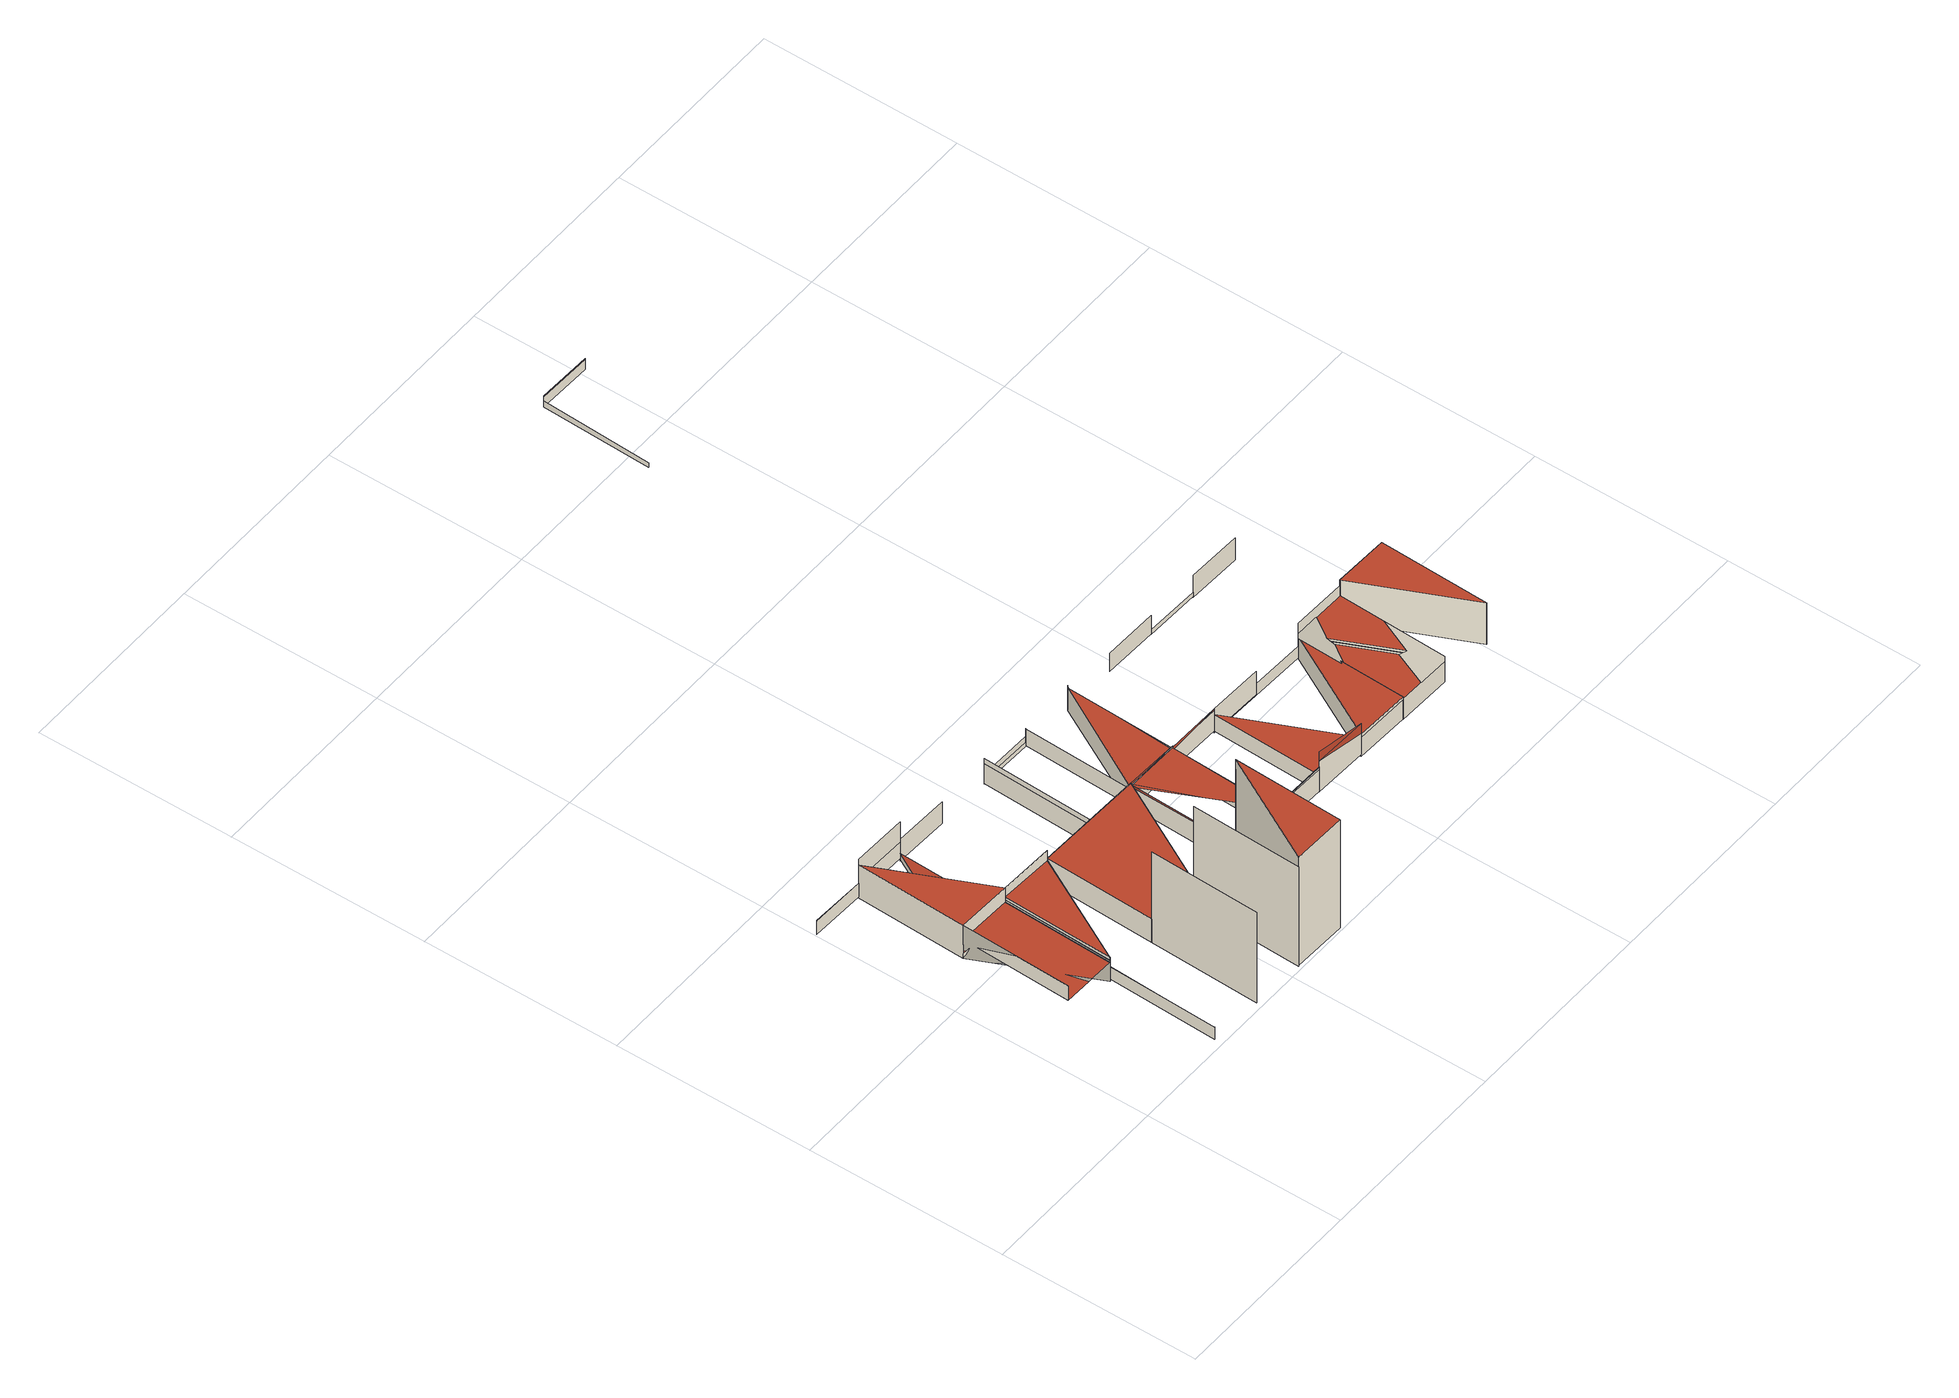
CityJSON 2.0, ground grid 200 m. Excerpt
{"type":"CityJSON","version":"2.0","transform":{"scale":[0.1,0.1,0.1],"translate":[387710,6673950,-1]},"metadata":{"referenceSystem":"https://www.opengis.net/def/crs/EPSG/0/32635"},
"CityObjects":{
"building1":{"type":"Building","attributes":{"measuredHeight":9.3,"roofType":"1000","yearOfConstruction":2006,"usage":"Muu rakennus"},"address":[{"CountryName":"Finland","LocalityName":"Helsinki"}]},
"building2":{"type":"Building","attributes":{"measuredHeight":8.3,"roofType":"1000","yearOfConstruction":2006,"usage":"Muu rakennus"},"address":[{"CountryName":"Finland","LocalityName":"Helsinki"}]},
"building3":{"type":"Building","attributes":{"measuredHeight":15.1,"roofType":"3500;1000","storeysAboveGround":2,"yearOfConstruction":2006,"class":"Muut liikenteen rakennukset","function":"Muut liikenteen rakennukset","usage":"Asemarakennus","VTJ_PRT":"1001912593","RATU":49686},"address":[{"CountryName":"Finland","LocalityName":"Helsinki","ThoroughfareNumber":"7","ThoroughfareName":"Hermannin rantatie","PostalCode":"00580"}],"geometry":[{"type":"MultiSurface","lod":"2","boundaries":[[[0,1,2,3,4]],[[5,6,5,7,3,2]],[[4,8,0]],[[1,0,8,7,5]],[[7,8,9,8,4,3]],[[5,2,1]],[[1,5,6,10]],[[0,8,9,11]]],"semantics":{"surfaces":[{"type":"WallSurface"},{"type":"RoofSurface"}],"values":[0,1,0,0,1,0,0,0]}}]},
"building4":{"type":"Building","attributes":{"measuredHeight":17.9,"roofType":"3500;1000","storeysAboveGround":3,"yearOfConstruction":1956,"yearOfDemolition":2017,"class":"Toimistorakennukset","function":"Toimistorakennukset","VTJ_PRT":"103142263S","RATU":1925},"address":[{"CountryName":"Finland","LocalityName":"Helsinki"}],"geometry":[{"type":"MultiSurface","lod":"2","boundaries":[[[12,13,14]],[[15,16,17,18]],[[18,19,18,17,20,14]],[[19,15,18]],[[18,14,18,15]],[[14,20,17,16,15,18]]],"semantics":{"surfaces":[{"type":"WallSurface"},{"type":"RoofSurface"}],"values":[0,0,1,0,0,0]}}]},
"building5":{"type":"Building","attributes":{"measuredHeight":6.9,"roofType":"3500","storeysAboveGround":2,"yearOfConstruction":1945,"yearOfDemolition":2017,"function":"Muut varastorakennukset","VTJ_PRT":"1031518800","RATU":1932},"address":[{"CountryName":"Finland","LocalityName":"Helsinki"}],"geometry":[{"type":"Solid","lod":"2","boundaries":[[[[21,22,23,24]],[[25,26,27,28,29]],[[22,21,30,28,27]],[[31,32,23,22,27,26]],[[23,32,24]],[[32,31,24]],[[24,31,26,25]],[[25,29,24]],[[29,28,30,24]],[[30,21,24]]]],"semantics":{"surfaces":[{"type":"WallSurface"},{"type":"RoofSurface"},{"type":"GroundSurface"}],"values":[[0,0,1,1,0,0,0,2,0,0]]}}]},
"building6":{"type":"Building","attributes":{"measuredHeight":1.9,"roofType":"1000","storeysAboveGround":7,"yearOfConstruction":2020,"class":"Toimistorakennukset","usage":"Toimistorakennus","VTJ_PRT":"1036725017","RATU":66440},"address":[{"CountryName":"Finland","LocalityName":"Helsinki","ThoroughfareNumber":"8","ThoroughfareName":"Työpajankatu","PostalCode":"00580"}],"geometry":[{"type":"MultiSurface","lod":"2","boundaries":[[[33,34,35,36,35,37,34]],[[38,35,39]],[[39,35,34,40]],[[41,34,37,42]],[[42,37,35,38]],[[41,43,44,45,33,34]],[[38,35,36,46]],[[38,39,44,43]],[[43,41,42,38,46,38]],[[40,34,33,45]],[[44,39,40,45]]],"semantics":{"surfaces":[{"type":"RoofSurface"},{"type":"WallSurface"},{"type":"GroundSurface"}],"values":[0,1,1,1,1,1,1,1,2,1,0]}}]},
"building7":{"type":"Building","attributes":{"measuredHeight":108.2,"roofType":"1000","storeysAboveGround":26,"yearOfConstruction":2025,"class":"Toimistorakennukset","function":"Toimistorakennukset","usage":"Liikerakennus","VTJ_PRT":"103810843V","RATU":68401},"address":[{"CountryName":"Finland","LocalityName":"Helsinki","ThoroughfareNumber":"9","ThoroughfareName":"Hermannin rantatie","PostalCode":"00580"}],"geometry":[{"type":"MultiSurface","lod":"2","boundaries":[[[47,48,49,50]]],"semantics":{"surfaces":[{"type":"WallSurface"}],"values":[0]}}]},
"building8":{"type":"Building","attributes":{"measuredHeight":5.3,"roofType":"1000","storeysAboveGround":1,"yearOfConstruction":1977,"yearOfDemolition":2016,"function":"Voimalaitosrakennukset","VTJ_PRT":"1013145100","RATU":1860},"address":[{"CountryName":"Finland","LocalityName":"Helsinki"}],"geometry":[{"type":"MultiSurface","lod":"2","boundaries":[[[51,52,53,54]]],"semantics":{"surfaces":[{"type":"WallSurface"}],"values":[0]}}]},
"building9":{"type":"Building","attributes":{"measuredHeight":29.9,"roofType":"1000;2100;2100","storeysAboveGround":7,"yearOfConstruction":1990,"class":"Muut kaivannaistoiminnan rakennukset","function":"Muut teollisuuden tuotantorakennukset","usage":"Liikerakennus","VTJ_PRT":"1031518811","RATU":1933},"address":[{"CountryName":"Finland","LocalityName":"Helsinki","ThoroughfareNumber":"10","ThoroughfareName":"Työpajankatu","PostalCode":"00580"}],"geometry":[{"type":"MultiSurface","lod":"2","boundaries":[[[55,56,57,58,59,60]],[[61,62,63,56]],[[58,56,55]],[[56,61,58]],[[58,64,56]],[[56,65,66,67,62]],[[56,68,55]],[[60,56,55]],[[69,57,62,67]],[[69,67,66,70,71]],[[59,58,55,68,56,60]],[[72,66,65]],[[58,59,58,59,72]],[[56,63,62,55]],[[55,62,57,56]],[[62,61,56]],[[59,71,70,72]],[[72,65,56,58]],[[59,58,57,69,71]],[[72,70,66]]],"semantics":{"surfaces":[{"type":"WallSurface"},{"type":"RoofSurface"},{"type":"GroundSurface"}],"values":[0,0,0,0,0,0,0,1,1,0,0,0,2,0,0,0,0,0,0,0]}}]},
"building10":{"type":"Building","attributes":{"measuredHeight":44,"roofType":"1000","storeysAboveGround":13,"yearOfConstruction":2023,"class":"Asuinkerrostalot","function":"Muut kerrostalot","usage":"Asuin- ja liikerakennus","VTJ_PRT":"103924669N","RATU":70253},"address":[{"CountryName":"Finland","LocalityName":"Helsinki","ThoroughfareNumber":"7","ThoroughfareName":"Vanha talvitie","PostalCode":"00580"}],"geometry":[{"type":"MultiSurface","lod":"2","boundaries":[[[73,74,75,76]],[[77,75,74,78]],[[77,79,76]],[[77,76,75]],[[77,78,74,73,76]]],"semantics":{"surfaces":[{"type":"WallSurface","ZMax":44,"ZMin":19.8,"ZMinASL":23,"Area":360.7,"ZMaxASL":47.3},{"type":"WallSurface","ZMax":44,"ZMin":0,"ZMinASL":3,"Area":596.4,"ZMaxASL":47.3},{"type":"WallSurface","ZMax":19.8,"ZMin":0,"ZMinASL":3,"Area":521.5,"ZMaxASL":23.2},{"type":"WallSurface","ZMax":44,"ZMin":0,"ZMinASL":3,"Area":279.2,"ZMaxASL":47.3},{"type":"WallSurface","ZMax":44,"ZMin":0,"ZMinASL":3,"Area":1503.1,"ZMaxASL":47.3}],"values":[0,1,2,3,4]}}]},
"building11":{"type":"Building","attributes":{"measuredHeight":117.3,"roofType":"1000","storeysAboveGround":26,"yearOfConstruction":2022,"class":"Asuinkerrostalot","function":"Muut kerrostalot","usage":"Asuinrakennus","VTJ_PRT":"1038058338","RATU":68654},"address":[{"CountryName":"Finland","LocalityName":"Helsinki","ThoroughfareNumber":"17","ThoroughfareName":"Työpajankatu","PostalCode":"00580"}],"geometry":[{"type":"MultiSurface","lod":"2","boundaries":[[[80,81,82,83]]],"semantics":{"surfaces":[{"type":"WallSurface"}],"values":[0]}}]},
"building12":{"type":"Building","attributes":{"measuredHeight":33.3,"roofType":"1000;2100","storeysAboveGround":7,"yearOfConstruction":2017,"class":"Toimistorakennukset","function":"Toimistorakennukset","usage":"Liikerakennus","VTJ_PRT":"103556849H","RATU":64489},"address":[{"CountryName":"Finland","LocalityName":"Helsinki","ThoroughfareNumber":"6","ThoroughfareName":"Hermannin rantatie","PostalCode":"00580"}],"geometry":[{"type":"MultiSurface","lod":"2","boundaries":[[[84,85,86,87,88]],[[87,89,90,88]]],"semantics":{"surfaces":[{"type":"WallSurface"}],"values":[0,0]}}]},
"building13":{"type":"Building","attributes":{"measuredHeight":129.1,"roofType":"1000","storeysAboveGround":35,"yearOfConstruction":2019,"class":"Asuinkerrostalot","function":"Muut kerrostalot","usage":"Asuinrakennus","VTJ_PRT":"1028407640","RATU":62009},"address":[{"CountryName":"Finland","LocalityName":"Helsinki","ThoroughfareNumber":"9","ThoroughfareName":"Kalasatamankatu","PostalCode":"00580"}],"geometry":[{"type":"Solid","lod":"2","boundaries":[[[[91,92,93]],[[94,95,96]],[[95,97,98,96]],[[94,96,98,91,93]],[[95,99,92]],[[95,94,93,92,99]],[[95,92,97]],[[97,92,91,98]]]],"semantics":{"surfaces":[{"type":"RoofSurface"},{"type":"GroundSurface"},{"type":"WallSurface"}],"values":[[0,1,2,2,2,2,2,2]]}}]},
"building14":{"type":"Building","attributes":{"measuredHeight":28,"roofType":"1000","storeysAboveGround":6,"yearOfConstruction":2019,"class":"Toimistorakennukset","function":"Toimistorakennukset","usage":"Liikerakennus","VTJ_PRT":"103617387B","RATU":65410},"address":[{"CountryName":"Finland","LocalityName":"Helsinki","ThoroughfareNumber":"12","ThoroughfareName":"Työpajankatu","PostalCode":"00580"}],"geometry":[{"type":"Solid","lod":"2","boundaries":[[[[51,100,101,102]],[[103,104,105,106]],[[102,101,107,108]],[[108,107,104,103]],[[106,105,100,51]],[[105,104,107,101,100]],[[106,51,102,108,103]]]],"semantics":{"surfaces":[{"type":"WallSurface"},{"type":"RoofSurface"},{"type":"GroundSurface"}],"values":[[0,0,0,0,0,1,2]]}}]},
"building15":{"type":"Building","attributes":{"measuredHeight":29.6,"roofType":"1000","storeysAboveGround":7,"yearOfConstruction":2020,"class":"Asuinkerrostalot","function":"Muut kerrostalot","usage":"Asuinrakennus","VTJ_PRT":"1036776732","RATU":66613},"address":[{"CountryName":"Finland","LocalityName":"Helsinki","ThoroughfareNumber":"6","ThoroughfareName":"Tukkutorinkuja","PostalCode":"00580"}],"geometry":[{"type":"MultiSurface","lod":"2","boundaries":[[[109,110,111,112]],[[113,112,109,114]],[[113,112,111,112]]],"semantics":{"surfaces":[{"type":"WallSurface"}],"values":[0,0,0]}}]},
"building16":{"type":"Building","attributes":{"measuredHeight":24.1,"roofType":"1000","storeysAboveGround":7,"yearOfConstruction":2018,"class":"Asuinkerrostalot","function":"Muut kerrostalot","usage":"Asuinrakennus","VTJ_PRT":"103655437S","RATU":66282},"address":[{"CountryName":"Finland","LocalityName":"Helsinki","ThoroughfareNumber":"8","ThoroughfareName":"Tukkutorinkuja","PostalCode":"00580"}],"geometry":[{"type":"Solid","lod":"2","boundaries":[[[[115,116,117]],[[118,119,120,121,116]],[[117,116,121,120]],[[122,115,117,120,119]],[[115,122,119,118,116]]]],"semantics":{"surfaces":[{"type":"WallSurface"}],"values":[[0,0,0,0,0]]}}]},
"building17":{"type":"Building","attributes":{"measuredHeight":0.4,"roofType":"1000","storeysAboveGround":6,"yearOfConstruction":2020,"class":"Asuinkerrostalot","function":"Muut kerrostalot","usage":"Asuinrakennus","VTJ_PRT":"103623355V","RATU":65550},"address":[{"CountryName":"Finland","LocalityName":"Helsinki","ThoroughfareNumber":"15","ThoroughfareName":"Kalasatamankatu","PostalCode":"00580"}],"geometry":[{"type":"MultiSurface","lod":"2","boundaries":[[[123,124,125,126]],[[127,128,129]],[[130,131,129]],[[128,130,129]],[[125,124,132]],[[133,123,126,129]],[[134,135,129]],[[129,126,125,132]],[[130,136,129]],[[133,135,134,136,130,128,127,130,131,130,124,123]],[[132,124,130,129]],[[135,133,129]],[[130,127,129]],[[136,134,129]]],"semantics":{"surfaces":[{"type":"RoofSurface"},{"type":"WallSurface"}],"values":[0,1,1,1,1,1,1,1,1,0,1,1,1,1]}}]},
"building18":{"type":"Building","attributes":{"measuredHeight":0.6,"roofType":"1000","storeysAboveGround":7,"yearOfConstruction":2020,"class":"Asuinkerrostalot","function":"Muut kerrostalot","usage":"Asuinrakennus","VTJ_PRT":"1036776743","RATU":66615},"address":[{"CountryName":"Finland","LocalityName":"Helsinki","ThoroughfareNumber":"17","ThoroughfareName":"Hermannin rantatie","PostalCode":"00580"}],"geometry":[{"type":"MultiSurface","lod":"2","boundaries":[[[137,112,111,112]]],"semantics":{"surfaces":[{"type":"WallSurface"}],"values":[0]}}]},
"building19":{"type":"Building","attributes":{"measuredHeight":30.9,"roofType":"1000","storeysAboveGround":7,"yearOfConstruction":2020,"class":"Asuinkerrostalot","function":"Muut kerrostalot","usage":"Asuinrakennus","VTJ_PRT":"103677684D","RATU":66614},"address":[{"CountryName":"Finland","LocalityName":"Helsinki","ThoroughfareNumber":"7","ThoroughfareName":"Verkkosaarenkatu","PostalCode":"00580"}],"geometry":[{"type":"MultiSurface","lod":"2","boundaries":[[[138,112,111,112]]],"semantics":{"surfaces":[{"type":"WallSurface"}],"values":[0]}}]},
"building20":{"type":"Building","attributes":{"measuredHeight":0.3,"roofType":"1000","yearOfConstruction":2020,"usage":"Autotalli","RATU":0},"address":[{"CountryName":"Finland","LocalityName":"Helsinki"}],"geometry":[{"type":"MultiSurface","lod":"2","boundaries":[[[139,140,141,142]]],"semantics":{"surfaces":[{"type":"WallSurface"}],"values":[0]}}]},
"building21":{"type":"Building","attributes":{"measuredHeight":25.8,"roofType":"1000","storeysAboveGround":7,"yearOfConstruction":2020,"class":"Asuinkerrostalot","function":"Muut kerrostalot","usage":"Asuinrakennus","VTJ_PRT":"1036861052","RATU":66708},"address":[{"CountryName":"Finland","LocalityName":"Helsinki","ThoroughfareNumber":"22","ThoroughfareName":"Kalasatamankatu","PostalCode":"00580"}],"geometry":[{"type":"Solid","lod":"2","boundaries":[[[[142,143,144]],[[142,145,146,139]],[[142,139,146,145,147,143]],[[139,142,143,147,148]],[[149,142,144,143,142]],[[142,139,148,147,145]]]],"semantics":{"surfaces":[{"type":"WallSurface"}],"values":[[0,0,0,0,0,0]]}}]},
"building22":{"type":"Building","attributes":{"measuredHeight":24.3,"roofType":"2100","storeysAboveGround":6,"yearOfConstruction":2020,"class":"Asuinkerrostalot","function":"Muut kerrostalot","usage":"Asuinrakennus","VTJ_PRT":"103623355V","RATU":65550},"address":[{"CountryName":"Finland","LocalityName":"Helsinki","ThoroughfareNumber":"15","ThoroughfareName":"Kalasatamankatu","PostalCode":"00580"}],"geometry":[{"type":"MultiSurface","lod":"2","boundaries":[[[150,151,152]],[[153,154,155,156,157,156,151,150]],[[158,159,158,152]],[[160,161,159]],[[159,161,162,158]],[[159,158,156,155]],[[153,162,161,160,163,155,154]],[[152,153,150]],[[156,157,158]],[[155,163,159]],[[163,160,159]],[[158,162,153,152]],[[153,154,152]],[[152,151,156,158]]],"semantics":{"surfaces":[{"type":"WallSurface"},{"type":"RoofSurface"},{"type":"GroundSurface"}],"values":[0,1,2,0,0,0,1,0,0,0,0,0,0,0]}}]},
"building23":{"type":"Building","attributes":{"measuredHeight":29.9,"roofType":"1000;2100","storeysAboveGround":6,"yearOfConstruction":2017,"class":"Kuntoutuslaitokset","function":"Terveydenhoidon erityislaitokset (mm. kuntoutuslaitokset)","usage":"Sairaala","VTJ_PRT":"103526938M","RATU":63640},"address":[{"CountryName":"Finland","LocalityName":"Helsinki","ThoroughfareNumber":"14","ThoroughfareName":"Työpajankatu","PostalCode":"00580"}],"geometry":[{"type":"MultiSurface","lod":"2","boundaries":[[[164,165,166]],[[167,168,169,170]],[[169,171,169,168]],[[170,169,171,172]],[[164,173,169,168,165]],[[174,173,175]],[[174,175,169]],[[166,165,168]],[[173,174,169]],[[169,175,173,164,166,168]],[[170,167,170,172]]],"semantics":{"surfaces":[{"type":"RoofSurface"},{"type":"WallSurface"},{"type":"GroundSurface"}],"values":[0,1,0,1,1,0,1,1,1,1,2]}}]},
"building24":{"type":"Building","attributes":{"measuredHeight":20.4,"roofType":"1000","storeysAboveGround":7,"yearOfConstruction":2020,"class":"Asuinkerrostalot","function":"Muut kerrostalot","usage":"Asuinrakennus","VTJ_PRT":"103709007U","RATU":66940},"address":[{"CountryName":"Finland","LocalityName":"Helsinki","ThoroughfareNumber":"18","ThoroughfareName":"Kalasatamankatu","PostalCode":"00580"}],"geometry":[{"type":"MultiSurface","lod":"2","boundaries":[[[176,177,178,179]]],"semantics":{"surfaces":[{"type":"WallSurface"}],"values":[0]}}]},
"building25":{"type":"Building","attributes":{"measuredHeight":0.4,"roofType":"1000","storeysAboveGround":7,"yearOfConstruction":2021,"class":"Asuinkerrostalot","function":"Muut kerrostalot","usage":"Asuinrakennus","VTJ_PRT":"103673763X","RATU":66552},"address":[{"CountryName":"Finland","LocalityName":"Helsinki","ThoroughfareNumber":"17","ThoroughfareName":"Kalasatamankatu","PostalCode":"00580"}],"geometry":[{"type":"Solid","lod":"2","boundaries":[[[[180,181,182,183]],[[183,182,184]],[[181,180,185]],[[185,180,183,184]],[[184,182,181,185]]]],"semantics":{"surfaces":[{"type":"RoofSurface"},{"type":"WallSurface"}],"values":[[0,1,1,1,1]]}}]},
"building26":{"type":"Building","attributes":{"measuredHeight":25.5,"roofType":"2100","storeysAboveGround":7,"yearOfConstruction":2020,"class":"Asuinkerrostalot","function":"Muut kerrostalot","usage":"Asuinrakennus","VTJ_PRT":"103741922L","RATU":67115},"address":[{"CountryName":"Finland","LocalityName":"Helsinki","ThoroughfareNumber":"20","ThoroughfareName":"Kalasatamankatu","PostalCode":"00580"}],"geometry":[{"type":"MultiSurface","lod":"2","boundaries":[[[186,144,187,188]]],"semantics":{"surfaces":[{"type":"WallSurface"}],"values":[0]}}]},
"building27":{"type":"Building","attributes":{"measuredHeight":29.1,"roofType":"2100","storeysAboveGround":8,"yearOfConstruction":2020,"class":"Asuinkerrostalot","function":"Muut kerrostalot","usage":"Asuinrakennus","VTJ_PRT":"103623354U","RATU":65547},"address":[{"CountryName":"Finland","LocalityName":"Helsinki","ThoroughfareNumber":"20","ThoroughfareName":"Capellan puistotie","PostalCode":"00580"}],"geometry":[{"type":"Solid","lod":"2","boundaries":[[[[189,190,191]],[[192,193,194]],[[195,189,194]],[[193,192,193,196]],[[196,197,198,193]],[[198,197,195,194]],[[193,192,194,191,190]],[[196,195,197]],[[189,195,196]],[[193,190,189,196]],[[189,191,194]],[[198,194,193]]]],"semantics":{"surfaces":[{"type":"RoofSurface"},{"type":"WallSurface"},{"type":"GroundSurface"}],"values":[[0,1,0,2,1,0,1,1,1,1,0,1]]}}]},
"building28":{"type":"Building","attributes":{"measuredHeight":30.7,"roofType":"2100;1000","storeysAboveGround":7,"yearOfConstruction":2022,"class":"Asuinkerrostalot","function":"Muut kerrostalot","usage":"Asuin- ja liikerakennus","VTJ_PRT":"103676271U","RATU":66545},"address":[{"CountryName":"Finland","LocalityName":"Helsinki","ThoroughfareNumber":"19","ThoroughfareName":"Kalasatamankatu","PostalCode":"00580"}],"geometry":[{"type":"MultiSurface","lod":"2","boundaries":[[[199,200,201]],[[202,162,199]],[[203,162,202,204,205,206]],[[207,208,209,208,209]],[[209,208,201]],[[201,207,210,205,204]],[[162,203,199]],[[209,208,211,207]],[[199,203,206,200]],[[211,208,201]],[[208,207,201]],[[201,200,206,205,210,207,211]],[[201,204,202,199]]],"semantics":{"surfaces":[{"type":"GroundSurface"},{"type":"WallSurface"},{"type":"RoofSurface"}],"values":[0,1,2,2,1,1,1,2,1,1,1,1,1]}}]},
"building29":{"type":"Building","attributes":{"measuredHeight":27.3,"roofType":"9993","storeysAboveGround":7,"yearOfConstruction":2022,"class":"Asuinkerrostalot","function":"Muut kerrostalot","usage":"Asuinrakennus","VTJ_PRT":"1036769026","RATU":66459},"address":[{"CountryName":"Finland","LocalityName":"Helsinki","ThoroughfareNumber":"26","ThoroughfareName":"Capellan puistotie","PostalCode":"00580"}],"geometry":[{"type":"MultiSurface","lod":"2","boundaries":[[[212,213,214]],[[212,215,216,217,213]],[[218,180,219,180,181,220,221,222,223,224,220,223,212,225,226,225,215,212]],[[212,214,227]],[[213,217,227]],[[217,216,227]],[[225,226,227]],[[225,212,227]],[[212,223,227]],[[223,220,227]],[[220,224,227]],[[224,223,227]],[[223,222,227]],[[222,221,227]],[[221,220,227]],[[220,181,227]],[[181,180,227]],[[180,219,227]],[[180,218,227]],[[227,218,212]],[[227,216,215,225]],[[227,214,213]]],"semantics":{"surfaces":[{"type":"RoofSurface","ZMax":26.1,"Area":65.3,"ZMin":24.9,"ZMinASL":28.4,"RoofPitch":84.9,"ZMaxASL":29.7,"RoofOrientation":291.5},{"type":"RoofSurface","ZMax":26.1,"Area":212.1,"ZMin":24.8,"ZMinASL":28.4,"RoofPitch":84.3,"ZMaxASL":29.7,"RoofOrientation":288.5},{"type":"RoofSurface","ZMax":27.3,"Area":216.3,"ZMin":26,"ZMinASL":29.5,"RoofPitch":83.8,"ZMaxASL":30.9,"RoofOrientation":288.3},{"type":"WallSurface","ZMax":26.1,"ZMin":0,"ZMinASL":4,"Area":299.3,"ZMaxASL":29.7},{"type":"WallSurface","ZMax":25.7,"ZMin":0,"ZMinASL":4,"Area":245.5,"ZMaxASL":29.3},{"type":"WallSurface","ZMax":25.9,"ZMin":0,"ZMinASL":4,"Area":87.7,"ZMaxASL":29.4},{"type":"WallSurface","ZMax":26.3,"ZMin":0,"ZMinASL":4,"Area":114.2,"ZMaxASL":29.8},{"type":"WallSurface","ZMax":26.2,"ZMin":0,"ZMinASL":4,"Area":70.7,"ZMaxASL":29.7},{"type":"WallSurface","ZMax":26.4,"ZMin":0,"ZMinASL":4,"Area":62.8,"ZMaxASL":30},{"type":"WallSurface","ZMax":26.6,"ZMin":0,"ZMinASL":4,"Area":115.3,"ZMaxASL":30.2},{"type":"WallSurface","ZMax":26.6,"ZMin":0,"ZMinASL":4,"Area":63.2,"ZMaxASL":30.2},{"type":"WallSurface","ZMax":26.5,"ZMin":0,"ZMinASL":4,"Area":71.7,"ZMaxASL":30},{"type":"WallSurface","ZMax":26.7,"ZMin":0,"ZMinASL":4,"Area":63.7,"ZMaxASL":30.3},{"type":"WallSurface","ZMax":26.9,"ZMin":0,"ZMinASL":4,"Area":116.5,"ZMaxASL":30.5},{"type":"WallSurface","ZMax":26.9,"ZMin":0,"ZMinASL":4,"Area":64.3,"ZMaxASL":30.5},{"type":"WallSurface","ZMax":26.8,"ZMin":0,"ZMinASL":4,"Area":72.3,"ZMaxASL":30.4},{"type":"WallSurface","ZMax":27,"ZMin":0,"ZMinASL":4,"Area":64.7,"ZMaxASL":30.6},{"type":"WallSurface","ZMax":27.2,"ZMin":0,"ZMinASL":4,"Area":118,"ZMaxASL":30.8},{"type":"WallSurface","ZMax":27.3,"ZMin":0,"ZMinASL":4,"Area":185.6,"ZMaxASL":30.9},{"type":"WallSurface","ZMax":27.3,"ZMin":0,"ZMinASL":4,"Area":315.2,"ZMaxASL":30.9},{"type":"WallSurface","ZMax":26.1,"ZMin":0,"ZMinASL":4,"Area":58.7,"ZMaxASL":29.6},{"type":"WallSurface","ZMax":25.4,"ZMin":0,"ZMinASL":4,"Area":632.1,"ZMaxASL":29}],"values":[0,1,2,3,4,5,6,7,8,9,10,11,12,13,14,15,16,17,18,19,20,21]}}]},
"building30":{"type":"Building","attributes":{"measuredHeight":26,"roofType":"9993;1000","storeysAboveGround":7,"yearOfConstruction":2022,"class":"Asuinkerrostalot","function":"Muut kerrostalot","usage":"Asuin- ja liikerakennus","VTJ_PRT":"103676888R","RATU":66455},"address":[{"CountryName":"Finland","LocalityName":"Helsinki","ThoroughfareNumber":"24","ThoroughfareName":"Capellan puistotie","PostalCode":"00580"}],"geometry":[{"type":"MultiSurface","lod":"2","boundaries":[[[228,229,230,231,232,233,234,235,236,237,238,239,214,240,241]],[[242,241,240,243,239,238,244,245,157,246,247,202,232]],[[214,239,248]],[[239,238,248]],[[238,237,248]],[[237,236,248]],[[236,235,248]],[[235,234,248]],[[234,233,248]],[[233,232,248]],[[232,231,248]],[[231,230,248]],[[230,229,248]],[[229,228,248]],[[228,241,248]],[[232,202,248]],[[248,202,247,249]],[[249,247,246,248]],[[246,157,248]],[[248,157,245,249]],[[245,244,249]],[[249,244,238,248]],[[248,239,243,249]],[[243,240,249]],[[248,250,251]],[[248,251,232]],[[242,232,251,250]],[[248,242,250]],[[248,249,240,214]],[[248,241,242]]],"semantics":{"surfaces":[{"type":"RoofSurface","ZMax":26,"Area":158.9,"ZMin":21.4,"ZMinASL":25.3,"RoofPitch":81.3,"ZMaxASL":29.9,"RoofOrientation":301.9},{"type":"RoofSurface","ZMax":26,"Area":306.2,"ZMin":21.4,"ZMinASL":25.3,"RoofPitch":81.1,"ZMaxASL":29.9,"RoofOrientation":306.2},{"type":"WallSurface","ZMax":25.1,"ZMin":0,"ZMinASL":4,"Area":58.5,"ZMaxASL":29},{"type":"WallSurface","ZMax":24.9,"ZMin":0,"ZMinASL":4,"Area":65.5,"ZMaxASL":28.8},{"type":"WallSurface","ZMax":24.8,"ZMin":0,"ZMinASL":4,"Area":57.8,"ZMaxASL":28.7},{"type":"WallSurface","ZMax":24.8,"ZMin":0,"ZMinASL":4,"Area":106.8,"ZMaxASL":28.7},{"type":"WallSurface","ZMax":24.3,"ZMin":0,"ZMinASL":4,"Area":56.6,"ZMaxASL":28.2},{"type":"WallSurface","ZMax":24,"ZMin":0,"ZMinASL":4,"Area":63.2,"ZMaxASL":28},{"type":"WallSurface","ZMax":23.9,"ZMin":0,"ZMinASL":4,"Area":55.8,"ZMaxASL":27.9},{"type":"WallSurface","ZMax":23.9,"ZMin":0,"ZMinASL":4,"Area":103.1,"ZMaxASL":27.9},{"type":"WallSurface","ZMax":23.4,"ZMin":0,"ZMinASL":4,"Area":54.6,"ZMaxASL":27.3},{"type":"WallSurface","ZMax":23.2,"ZMin":0,"ZMinASL":4,"Area":60.9,"ZMaxASL":27.1},{"type":"WallSurface","ZMax":23.1,"ZMin":0,"ZMinASL":4,"Area":53.8,"ZMaxASL":27},{"type":"WallSurface","ZMax":23.1,"ZMin":0,"ZMinASL":4,"Area":99.3,"ZMaxASL":27},{"type":"WallSurface","ZMax":22.6,"ZMin":0,"ZMinASL":4,"Area":276,"ZMaxASL":26.5},{"type":"WallSurface","ZMax":23.6,"ZMin":0,"ZMinASL":4,"Area":60.9,"ZMaxASL":27.5},{"type":"WallSurface","ZMax":24.2,"ZMin":0,"ZMinASL":4,"Area":130.9,"ZMaxASL":28.1},{"type":"WallSurface","ZMax":24.2,"ZMin":0,"ZMinASL":4,"Area":56.3,"ZMaxASL":28.1},{"type":"WallSurface","ZMax":24.2,"ZMin":0,"ZMinASL":4,"Area":68.4,"ZMaxASL":28.1},{"type":"WallSurface","ZMax":24.5,"ZMin":0,"ZMinASL":4,"Area":56.6,"ZMaxASL":28.4},{"type":"WallSurface","ZMax":24.9,"ZMin":0,"ZMinASL":4,"Area":101.8,"ZMaxASL":28.8},{"type":"WallSurface","ZMax":24.9,"ZMin":0,"ZMinASL":4,"Area":58.6,"ZMaxASL":28.8},{"type":"WallSurface","ZMax":25.2,"ZMin":0,"ZMinASL":4,"Area":59.3,"ZMaxASL":29.1},{"type":"WallSurface","ZMax":26,"ZMin":0,"ZMinASL":4,"Area":184.2,"ZMaxASL":29.9},{"type":"WallSurface","ZMax":10.3,"ZMin":0,"ZMinASL":4,"Area":112.3,"ZMaxASL":14.2},{"type":"WallSurface","ZMax":23.4,"ZMin":0,"ZMinASL":4,"Area":73.2,"ZMaxASL":27.3},{"type":"WallSurface","ZMax":23.4,"ZMin":7,"ZMinASL":11,"Area":160.4,"ZMaxASL":27.3},{"type":"WallSurface","ZMax":22.5,"ZMin":0,"ZMinASL":4,"Area":148.4,"ZMaxASL":26.4},{"type":"WallSurface","ZMax":26,"ZMin":0,"ZMinASL":4,"Area":179.2,"ZMaxASL":29.9},{"type":"WallSurface","ZMax":22.5,"ZMin":0,"ZMinASL":4,"Area":333.9,"ZMaxASL":26.4}],"values":[0,1,2,3,4,5,6,7,8,9,10,11,12,13,14,15,16,17,18,19,20,21,22,23,24,25,26,27,28,29]}}]},
"building31":{"type":"Building","attributes":{"measuredHeight":0.9,"roofType":"1000","storeysAboveGround":7,"yearOfConstruction":2022,"class":"Asuinkerrostalot","function":"Muut kerrostalot","usage":"Asuinrakennus","VTJ_PRT":"103676890T","RATU":66456},"address":[{"CountryName":"Finland","LocalityName":"Helsinki","ThoroughfareNumber":"13","ThoroughfareName":"Verkkosaarenkatu","PostalCode":"00580"}],"geometry":[{"type":"MultiSurface","lod":"2","boundaries":[[[207,252,253]],[[252,254,253]],[[205,255,253]],[[253,256,252]],[[257,258,253]],[[208,259,253]],[[260,211,253]],[[211,208,253]],[[261,256,253]],[[262,260,253]],[[259,263,253]],[[263,256,253]],[[263,259,208,211,260,262,256,261,256]],[[264,252,253]],[[253,265,256,261]],[[253,252,266,267]],[[255,268,253]],[[268,207,253]],[[258,265,253]],[[256,262,253]],[[256,265,258,257,258,254,252,264,252]],[[267,205,253]],[[254,258,253]],[[266,252,207,268,255,205,267]]],"semantics":{"surfaces":[{"type":"WallSurface"},{"type":"RoofSurface"}],"values":[0,0,0,0,0,0,0,0,0,0,0,0,1,0,0,0,0,0,0,0,1,0,0,1]}}]},
"building32":{"type":"Building","attributes":{"measuredHeight":48.1,"roofType":"2100;2100","storeysAboveGround":13,"yearOfConstruction":2021,"class":"Asuinkerrostalot","function":"Muut kerrostalot","usage":"Asuinrakennus","VTJ_PRT":"103635712F","RATU":65736},"address":[{"CountryName":"Finland","LocalityName":"Helsinki","ThoroughfareNumber":"13","ThoroughfareName":"Capellan puistotie","PostalCode":"00580"}],"geometry":[{"type":"Solid","lod":"2","boundaries":[[[[269,270,271,272,273]],[[273,272,273,274]],[[270,275,276,271]],[[277,278,271,276,275]],[[279,280,281]],[[269,277,275,270]],[[273,274,269]],[[278,282,271]],[[269,274,273,272,283]],[[281,269,276,271,282,279]],[[269,281,280,284,282,278,277]],[[271,283,272]],[[269,283,271,276]],[[284,279,282]],[[280,279,284]]]],"semantics":{"surfaces":[{"type":"WallSurface"},{"type":"RoofSurface"}],"values":[[0,1,1,1,0,0,0,1,0,0,0,1,0,1,1]]}}]},
"building33":{"type":"Building","attributes":{"measuredHeight":7.9,"roofType":"1000","storeysAboveGround":1,"yearOfConstruction":1977,"yearOfDemolition":2015,"function":"Muut varastorakennukset","VTJ_PRT":"100173262J","RATU":35454},"address":[{"CountryName":"Finland","LocalityName":"Helsinki"}],"geometry":[{"type":"MultiSurface","lod":"2","boundaries":[[[285,286,287]]],"semantics":{"surfaces":[{"type":"WallSurface"}],"values":[0]}}]},
"building34":{"type":"Building","attributes":{"measuredHeight":0.7,"roofType":"1000","storeysAboveGround":6,"yearOfConstruction":2020,"class":"Asuinkerrostalot","function":"Muut kerrostalot","usage":"Asuinrakennus","VTJ_PRT":"1036554185","RATU":66338},"address":[{"CountryName":"Finland","LocalityName":"Helsinki","ThoroughfareNumber":"19","ThoroughfareName":"Capellan puistotie","PostalCode":"00580"}],"geometry":[{"type":"MultiSurface","lod":"2","boundaries":[[[288,289,290]]],"semantics":{"surfaces":[{"type":"WallSurface"}],"values":[0]}}]},
"building35":{"type":"Building","attributes":{"measuredHeight":23.7,"roofType":"1000","storeysAboveGround":7,"yearOfConstruction":2020,"class":"Asuinkerrostalot","function":"Muut kerrostalot","usage":"Asuinrakennus","VTJ_PRT":"103684602K","RATU":66711},"address":[{"CountryName":"Finland","LocalityName":"Helsinki","ThoroughfareNumber":"15","ThoroughfareName":"Capellan puistotie","PostalCode":"00580"}],"geometry":[{"type":"MultiSurface","lod":"2","boundaries":[[[291,292,293,294]],[[293,292,295]],[[294,293,295,296]],[[295,297,296]],[[296,295,292,291]],[[291,294,296]]],"semantics":{"surfaces":[{"type":"WallSurface"},{"type":"RoofSurface"},{"type":"GroundSurface"}],"values":[0,1,0,0,0,2]}}]},
"building36":{"type":"Building","attributes":{"measuredHeight":26.2,"roofType":"1000","storeysAboveGround":8,"yearOfConstruction":2019,"class":"Asuinkerrostalot","function":"Muut kerrostalot","usage":"Asuinrakennus","VTJ_PRT":"103660235J","RATU":66335},"address":[{"CountryName":"Finland","LocalityName":"Helsinki","ThoroughfareNumber":"16","ThoroughfareName":"Tukkutorinkuja","PostalCode":"00580"}]},
"building37":{"type":"Building","attributes":{"measuredHeight":1.6,"roofType":"1000","storeysAboveGround":8,"yearOfConstruction":2020,"class":"Asuinkerrostalot","function":"Muut kerrostalot","usage":"Asuinrakennus","VTJ_PRT":"103655439U","RATU":66341},"address":[{"CountryName":"Finland","LocalityName":"Helsinki","ThoroughfareNumber":"21","ThoroughfareName":"Capellan puistotie","PostalCode":"00580"}],"geometry":[{"type":"MultiSurface","lod":"2","boundaries":[[[298,240,299,300]],[[298,301,240]],[[300,299,302]],[[298,300,302,299,240]]],"semantics":{"surfaces":[{"type":"WallSurface"}],"values":[0,0,0,0]}}]},
"building38":{"type":"Building","attributes":{"measuredHeight":10.7,"roofType":"1000","storeysAboveGround":3,"yearOfConstruction":2020,"class":"Asuinkerrostalot","function":"Muut kerrostalot","usage":"Asuinrakennus","VTJ_PRT":"103655440V","RATU":66339},"address":[{"CountryName":"Finland","LocalityName":"Helsinki","ThoroughfareNumber":"19","ThoroughfareName":"Capellan puistotie","PostalCode":"00580"}],"geometry":[{"type":"MultiSurface","lod":"2","boundaries":[[[288,303,304,305]]],"semantics":{"surfaces":[{"type":"WallSurface"}],"values":[0]}}]},
"building39":{"type":"Building","attributes":{"measuredHeight":10.9,"roofType":"1000","storeysAboveGround":3,"yearOfConstruction":2020,"class":"Asuinkerrostalot","function":"Muut kerrostalot","usage":"Asuinrakennus","VTJ_PRT":"103655441W","RATU":66340},"address":[{"CountryName":"Finland","LocalityName":"Helsinki","ThoroughfareNumber":"19","ThoroughfareName":"Capellan puistotie","PostalCode":"00580"}]},
"building40":{"type":"Building","attributes":{"measuredHeight":10.6,"roofType":"1000","storeysAboveGround":3,"yearOfConstruction":2020,"class":"Rivitalot","function":"Rivitalot","usage":"Asuinrakennus","VTJ_PRT":"103684603L","RATU":66712},"address":[{"CountryName":"Finland","LocalityName":"Helsinki","ThoroughfareNumber":"1","ThoroughfareName":"Capellankuja","PostalCode":"00580"}],"geometry":[{"type":"MultiSurface","lod":"2","boundaries":[[[306,307,306,308]],[[308,309,310,306]],[[306,310,311,307]],[[310,311,310,309]]],"semantics":{"surfaces":[{"type":"GroundSurface"},{"type":"WallSurface"},{"type":"RoofSurface"}],"values":[0,1,1,2]}}]},
"building41":{"type":"Building","attributes":{"measuredHeight":2,"roofType":"1000","storeysAboveGround":8,"yearOfConstruction":2019,"class":"Asuinkerrostalot","function":"Muut kerrostalot","usage":"Asuinrakennus","VTJ_PRT":"103672387J","RATU":66498},"address":[{"CountryName":"Finland","LocalityName":"Helsinki","ThoroughfareNumber":"4","ThoroughfareName":"Capellanranta","PostalCode":"00580"}],"geometry":[{"type":"Solid","lod":"2","boundaries":[[[[312,313,314]],[[315,312,314,292]],[[316,317,318]],[[315,319,315,292]],[[317,313,319]],[[317,319,315,318]],[[317,316,320,292,314,313]],[[319,313,312,315]],[[316,318,315,292,320]]]],"semantics":{"surfaces":[{"type":"RoofSurface"},{"type":"WallSurface"},{"type":"GroundSurface"}],"values":[[0,1,2,0,1,1,1,1,1]]}}]},
"building42":{"type":"Building","attributes":{"measuredHeight":22,"roofType":"1000","storeysAboveGround":6,"yearOfConstruction":2024,"class":"Asuinkerrostalot","function":"Muut kerrostalot","usage":"Asuinrakennus","VTJ_PRT":"1040721150","RATU":72751},"address":[{"CountryName":"Finland","LocalityName":"Helsinki","ThoroughfareNumber":"12","ThoroughfareName":"Verkkosaarenkatu","PostalCode":"00580"}],"geometry":[{"type":"MultiSurface","lod":"2","boundaries":[[[321,322,323,324]],[[325,326,321,322]]],"semantics":{"surfaces":[{"type":"WallSurface","ZMax":22,"ZMin":0,"ZMinASL":2,"Area":160.1,"ZMaxASL":24.3},{"type":"WallSurface","ZMax":22,"ZMin":0,"ZMinASL":2,"Area":480.5,"ZMaxASL":24.3}],"values":[0,1]}}]},
"building43":{"type":"Building","attributes":{"measuredHeight":0.4,"roofType":"1000","storeysAboveGround":6,"yearOfConstruction":2021,"class":"Pienkerrostalot","function":"Muut kerrostalot","usage":"Asuinrakennus","VTJ_PRT":"103783963S","RATU":68346},"address":[{"CountryName":"Finland","LocalityName":"Helsinki","ThoroughfareNumber":"6","ThoroughfareName":"Capellanranta","PostalCode":"00580"}],"geometry":[{"type":"MultiSurface","lod":"2","boundaries":[[[311,310,327,328]]],"semantics":{"surfaces":[{"type":"WallSurface"}],"values":[0]}}]},
"building44":{"type":"Building","attributes":{"measuredHeight":21,"roofType":"1000","storeysAboveGround":6,"yearOfConstruction":2025,"class":"Asuinkerrostalot","usage":"Asuin- ja liikerakennus","VTJ_PRT":"104115592F","RATU":73428},"address":[{"CountryName":"Finland","LocalityName":"Helsinki","ThoroughfareNumber":"14","ThoroughfareName":"Verkkosaarenkatu","PostalCode":"00580"}],"geometry":[{"type":"Solid","lod":"2","boundaries":[[[[329,330,331]],[[331,330,332]],[[330,329,332]],[[329,331,333]],[[334,335,333,331,332]],[[332,329,333,335,334]]]],"semantics":{"surfaces":[{"type":"RoofSurface","ZMax":21,"Area":343.7,"ZMin":20.7,"ZMinASL":22.7,"RoofPitch":88.8,"ZMaxASL":23,"RoofOrientation":16.1},{"type":"WallSurface","ZMax":21,"ZMin":0,"ZMinASL":2,"Area":293.2,"ZMaxASL":23},{"type":"WallSurface","ZMax":20.8,"ZMin":0,"ZMinASL":2,"Area":110.5,"ZMaxASL":22.8},{"type":"WallSurface","ZMax":21,"ZMin":5,"ZMinASL":7,"Area":139.6,"ZMaxASL":23},{"type":"WallSurface","ZMax":21,"ZMin":0,"ZMinASL":2,"Area":544.6,"ZMaxASL":23},{"type":"WallSurface","ZMax":20.8,"ZMin":0,"ZMinASL":2,"Area":34.9,"ZMaxASL":22.8}],"values":[[0,1,2,3,4,5]]}}]},
"building45":{"type":"Building","attributes":{"measuredHeight":0,"roofType":"1000","storeysAboveGround":14,"yearOfConstruction":2020,"class":"Asuinkerrostalot","function":"Muut kerrostalot","usage":"Asuinrakennus","VTJ_PRT":"103655374R","RATU":66279},"address":[{"CountryName":"Finland","LocalityName":"Helsinki","ThoroughfareNumber":"3","ThoroughfareName":"Capellanranta","PostalCode":"00580"}]},
"building46":{"type":"Building","attributes":{"measuredHeight":0,"roofType":"1000","storeysAboveGround":1,"yearOfConstruction":2020,"class":"Saunarakennukset","function":"Saunarakennukset","usage":"Sauna","VTJ_PRT":"1036609409","RATU":66382},"address":[{"CountryName":"Finland","LocalityName":"Helsinki","ThoroughfareNumber":"3","ThoroughfareName":"Capellanranta","PostalCode":"00580"}]},
"building47":{"type":"Building","attributes":{"measuredHeight":0.9,"roofType":"1000","storeysAboveGround":12,"yearOfConstruction":2022,"class":"Asuinkerrostalot","function":"Muut kerrostalot","usage":"Asuin- ja liikerakennus","VTJ_PRT":"1039151996","RATU":69321},"address":[{"CountryName":"Finland","LocalityName":"Helsinki","ThoroughfareNumber":"8","ThoroughfareName":"Capellanranta","PostalCode":"00580"}],"geometry":[{"type":"MultiSurface","lod":"2","boundaries":[[[336,337,338,339]]],"semantics":{"surfaces":[{"type":"WallSurface"}],"values":[0]}}]},
"building48":{"type":"Building","attributes":{"measuredHeight":22.7,"roofType":"1000","storeysAboveGround":6,"yearOfConstruction":2021,"class":"Pienkerrostalot","function":"Muut kerrostalot","usage":"Asuinrakennus","VTJ_PRT":"103783963S","RATU":68346},"address":[{"CountryName":"Finland","LocalityName":"Helsinki","ThoroughfareNumber":"6","ThoroughfareName":"Capellanranta","PostalCode":"00580"}],"geometry":[{"type":"MultiSurface","lod":"2","boundaries":[[[339,340,341,336]],[[341,311,336]]],"semantics":{"surfaces":[{"type":"WallSurface"}],"values":[0,0]}}]},
"building49":{"type":"Building","attributes":{"measuredHeight":0.3,"roofType":"1000","storeysAboveGround":7,"yearOfConstruction":2021,"class":"Asuinkerrostalot","function":"Muut kerrostalot","usage":"Asuinrakennus","VTJ_PRT":"1038034114","RATU":68587},"address":[{"CountryName":"Finland","LocalityName":"Helsinki","ThoroughfareNumber":"10","ThoroughfareName":"Capellanranta","PostalCode":"00580"}],"geometry":[{"type":"MultiSurface","lod":"2","boundaries":[[[342,341,343]],[[343,341,340,344]]],"semantics":{"surfaces":[{"type":"WallSurface"}],"values":[0,0]}}]},
"building50":{"type":"Building","attributes":{"measuredHeight":48.2,"roofType":"1000","storeysAboveGround":14,"yearOfConstruction":2020,"class":"Asuinkerrostalot","function":"Muut kerrostalot","usage":"Asuinrakennus","VTJ_PRT":"103655374R","RATU":66279},"address":[{"CountryName":"Finland","LocalityName":"Helsinki","ThoroughfareNumber":"3","ThoroughfareName":"Capellanranta","PostalCode":"00580"}],"geometry":[{"type":"MultiSurface","lod":"2","boundaries":[[[345,346,347]],[[348,349,350,313]],[[351,352,353]],[[354,355,356]],[[357,347,345,358]],[[345,348,313,346]],[[349,351,353,350]],[[359,356,355,360]],[[360,355,354,361]],[[357,347,346,313,350,353,352,362,359]],[[359,363,364,362,352,351,349,348,345,347,365,357]],[[359,357,358,357,359,360,361]],[[359,363,366,367]],[[359,361,354,356,367,366]],[[359,367,356]],[[359,366,363]],[[359,364,363]],[[359,362,364]],[[357,365,347]]],"semantics":{"surfaces":[{"type":"RoofSurface","ZMax":22.8,"Area":602.1,"ZMin":22.8,"ZMinASL":24.1,"RoofPitch":90,"ZMaxASL":24.1,"RoofOrientation":-1},{"type":"RoofSurface","ZMax":26.1,"Area":92,"ZMin":25.5,"ZMinASL":26.8,"RoofPitch":83.7,"ZMaxASL":27.4,"RoofOrientation":221.7},{"type":"RoofSurface","ZMax":29.4,"Area":103.5,"ZMin":28.7,"ZMinASL":30,"RoofPitch":84,"ZMaxASL":30.7,"RoofOrientation":221.7},{"type":"RoofSurface","ZMax":48.2,"Area":357.5,"ZMin":48.2,"ZMinASL":49.5,"RoofPitch":90,"ZMaxASL":49.5,"RoofOrientation":-1},{"type":"WallSurface","ZMax":22.8,"ZMin":-1.4,"ZMinASL":0,"Area":980.4,"ZMaxASL":24.1},{"type":"WallSurface","ZMax":25.5,"ZMin":22.8,"ZMinASL":24,"Area":40.6,"ZMaxASL":26.8},{"type":"WallSurface","ZMax":28.7,"ZMin":26.1,"ZMinASL":27,"Area":38.5,"ZMaxASL":30},{"type":"WallSurface","ZMax":48.2,"ZMin":-1.4,"ZMinASL":0,"Area":1119.6,"ZMaxASL":49.5},{"type":"WallSurface","ZMax":48.2,"ZMin":-1.4,"ZMinASL":0,"Area":832,"ZMaxASL":49.5},{"type":"WallSurface","ZMax":32.1,"ZMin":-1.4,"ZMinASL":0,"Area":1107.7,"ZMaxASL":33.5},{"type":"WallSurface","ZMax":38.6,"ZMin":-1.4,"ZMinASL":0,"Area":1563.5,"ZMaxASL":39.9},{"type":"GroundSurface","Area":2570.6,"ZMin":-1.4,"ZMinASL":-0.1},{"type":"WallSurface","ZMax":45,"ZMin":-1.4,"ZMinASL":0,"Area":402.6,"ZMaxASL":46.3},{"type":"WallSurface","ZMax":48.2,"ZMin":-1.4,"ZMinASL":0,"Area":1518.5,"ZMaxASL":49.5},{"type":"WallSurface","ZMax":48.2,"ZMin":-1.4,"ZMinASL":0,"Area":190,"ZMaxASL":49.5},{"type":"WallSurface","ZMax":41.8,"ZMin":-1.4,"ZMinASL":0,"Area":384,"ZMaxASL":43.1},{"type":"WallSurface","ZMax":38.6,"ZMin":-1.4,"ZMinASL":0,"Area":313,"ZMaxASL":39.9},{"type":"WallSurface","ZMax":35.4,"ZMin":-1.4,"ZMinASL":0,"Area":204.4,"ZMaxASL":36.7},{"type":"WallSurface","ZMax":22.8,"ZMin":-1.4,"ZMinASL":0,"Area":333.9,"ZMaxASL":24.1}],"values":[0,1,2,3,4,5,6,7,8,9,10,11,12,13,14,15,16,17,18]}}]},
"building51":{"type":"Building","attributes":{"measuredHeight":0.4,"roofType":"1000","storeysAboveGround":7,"yearOfConstruction":2025,"class":"Asuinkerrostalot","function":"Muut kerrostalot","usage":"Asuin- ja liikerakennus","VTJ_PRT":"1040144860","RATU":71871},"address":[{"CountryName":"Finland","LocalityName":"Helsinki","ThoroughfareNumber":"4","ThoroughfareName":"Verkkosaarenranta","PostalCode":"00580"}],"geometry":[{"type":"MultiSurface","lod":"2","boundaries":[[[368,369,370,371]],[[372,370,369,373]],[[368,373,372,371]],[[373,369,373,369,368]],[[369,373,374,373]],[[371,370,372]],[[368,371,372,373,369]],[[368,373,374]]],"semantics":{"surfaces":[{"type":"WallSurface"}],"values":[0,0,0,0,0,0,0,0]}}]},
"building52":{"type":"Building","attributes":{"measuredHeight":13.3,"roofType":"3500;1000","storeysAboveGround":1,"yearOfConstruction":2012,"yearOfDemolition":2026,"class":"Muut teollisuuden tuotantorakennukset","usage":"Pienteollisuusrakennus","VTJ_PRT":"1015416525","RATU":58596},"address":[{"CountryName":"Finland","LocalityName":"Helsinki","ThoroughfareNumber":"2","ThoroughfareName":"Verkkosaarenkuja","PostalCode":"00580"}],"geometry":[{"type":"MultiSurface","lod":"2","boundaries":[[[375,376,377,378,379]],[[377,380,381]],[[375,379,382,376]],[[377,381,377,378]],[[380,376,377]],[[383,384,385,386]],[[382,378,377,376]],[[379,378,382]],[[387,383,386,388,389]],[[389,388,376]],[[390,384,383,387]],[[376,388,386,385]],[[380,389,376]],[[380,376,385,384,390]],[[390,387,389,380]],[[376,375,376,385]]],"semantics":{"surfaces":[{"type":"WallSurface"},{"type":"RoofSurface"},{"type":"GroundSurface"}],"values":[0,0,0,1,0,0,0,1,1,0,1,0,0,0,0,2]}}]}
},
"vertices":[
[1044,1173,50],[1009,60,50],[1009,60,196],[1044,1173,192],[1044,1173,197],[1009,60,199],[1009,60,201],[1009,60,192],[1044,1173,200],[1044,1173,201],[1009,60,188],[1044,1173,191],
[3,3434,196],[3,3434,214],[3,3434,201],[3,3434,36],[557,3417,36],[557,3417,194],[3,3434,193],[3,3434,192],[557,3417,196],
[1078,2287,103],[1078,2287,105],[1078,2287,104],[1078,2287,36],[523,2304,36],[523,2304,74],[1112,3400,105],[1112,3400,72],[1112,3400,36],[1078,2287,72],[1078,2287,74],[1078,2287,93],
[489,1190,417],[523,2304,417],[1078,2287,417],[1632,2270,417],[557,3417,417],[1078,2287,21],[1078,2287,247],[523,2304,247],[523,2304,21],[557,3417,21],[1044,1173,21],[1044,1173,247],[489,1190,247],[1632,2270,21],
[1598,1156,38],[1598,1156,1120],[1564,43,1120],[1564,43,38],
[1598,1156,41],[1598,1156,94],[1564,43,94],[1564,43,41],
[1044,1173,269],[1044,1173,270],[1044,1173,311],[1044,1173,32],[1078,2287,32],[1078,2287,270],[1044,1173,331],[1044,1173,302],[1044,1173,299],[1044,1173,115],[1632,2270,270],[1632,2270,301],[1632,2270,302],[1044,1173,297],[1078,2287,311],[1632,2270,269],[1078,2287,269],[1632,2270,32],
[557,3417,242],[557,3417,483],[1112,3400,483],[1112,3400,242],[1112,3400,43],[557,3417,43],[1112,3400,130],
[2152,1139,24],[2152,1139,1215],[2118,26,1215],[2118,26,24],
[1666,3383,13],[1666,3383,268],[1666,3383,270],[1112,3400,270],[1112,3400,13],[1112,3400,307],[1112,3400,346],
[2673,9,1327],[2707,1122,1327],[2118,26,1327],[2118,26,36],[2707,1122,36],[2673,9,36],[2707,1122,1205],[2673,9,1205],[2707,1122,800],
[1598,1156,321],[1632,2270,321],[1632,2270,41],[2741,2236,41],[2741,2236,321],[2152,1139,321],[2152,1139,41],[2187,2253,321],[2187,2253,41],
[2187,2253,283],[2187,2253,340],[2221,3366,340],[2221,3366,283],[2221,3366,44],[2187,2253,44],
[2187,2253,13],[2187,2253,157],[2187,2253,87],[2187,2253,286],[2741,2236,286],[2741,2236,87],[2741,2236,157],[2741,2236,13],
[2707,1122,301],[2741,2236,282],[2741,2236,303],[2707,1122,303],[2707,1122,283],[2707,1122,284],[2707,1122,47],[2707,1122,282],[2707,1122,287],[2741,2236,47],[2707,1122,299],[2707,1122,294],[2707,1122,300],[2707,1122,293],
[2221,3366,43],
[2221,3366,31],
[2221,3366,40],[2221,3366,87],[2775,3349,87],[2775,3349,40],
[2775,3349,250],[2775,3349,296],[2775,3349,75],[2221,3366,75],[2775,3349,154],[2221,3366,154],[2775,3349,114],
[2741,2236,274],[2741,2236,293],[2741,2236,15],[2741,2236,277],[2741,2236,278],[3261,1105,293],[3295,2219,293],[3295,2219,291],[3295,2219,15],[3261,1105,15],[3261,1105,280],[3261,1105,274],[3295,2219,282],[3261,1105,283],
[2707,1122,340],[2707,1122,313],[2707,1122,343],[2707,1122,44],[2707,1122,305],[3261,1105,305],[3261,1105,44],[3816,1088,305],[3816,1088,44],[3261,1105,340],[3261,1105,313],[3261,1105,343],
[2741,2236,49],[2741,2236,248],[2775,3349,248],[2775,3349,49],
[3295,2219,316],[3295,2219,314],[2741,2236,292],[2741,2236,316],[2741,2236,33],[3295,2219,33],
[2775,3349,271],[2775,3349,277],[2775,3349,41],
[3816,1088,337],[3261,1105,326],[3261,1105,322],[3261,1105,20],[3261,1105,46],[3261,1105,319],[3816,1088,335],[3816,1088,46],[3816,1088,334],[3261,1105,324],
[3295,2219,17],[2741,2236,17],[3329,3332,17],[3295,2219,285],[3295,2219,267],[3329,3332,289],[3329,3332,297],[2741,2236,266],[3329,3332,299],[3329,3332,320],[3329,3332,324],[3329,3332,160],[3329,3332,318],
[3295,2219,307],[3295,2219,294],[3295,2219,300],[3295,2219,305],[3295,2219,304],[3295,2219,303],[3295,2219,319],[3295,2219,318],[3295,2219,312],[3295,2219,315],[3295,2219,313],[3295,2219,310],[3295,2219,309],[3295,2219,306],[3295,2219,308],[3295,2219,46],
[3295,2219,275],[3295,2219,280],[3295,2219,278],[3295,2219,281],[3295,2219,283],[3295,2219,289],[3295,2219,287],[3295,2219,290],[3295,2219,292],[3295,2219,297],[3295,2219,295],[3295,2219,298],[3850,2202,309],[3295,2219,263],[3295,2219,274],[3850,2202,301],[3850,2202,298],[3850,2202,294],[3295,2219,288],[3850,2202,291],[3295,2219,49],[3850,2202,49],[3295,2219,152],[3295,2219,119],
[3329,3332,306],[3329,3332,18],[3329,3332,308],[3329,3332,298],[3329,3332,314],[3329,3332,310],[3329,3332,311],[3329,3332,323],[3329,3332,319],[3329,3332,315],[3329,3332,316],[3329,3332,322],[3329,3332,307],[3329,3332,312],[3329,3332,305],[3329,3332,294],[3329,3332,300],
[3816,1088,39],[3816,1088,520],[3816,1088,409],[3816,1088,290],[3816,1088,320],[3816,1088,323],[3816,1088,519],[3816,1088,410],[3816,1088,516],[4370,1071,409],[4370,1071,323],[4370,1071,322],[4370,1071,39],[4370,1071,292],[3816,1088,402],[4370,1071,293],
[3850,2202,31],[3850,2202,110],[3850,2202,95],
[3850,2202,30],[3850,2202,248],[3850,2202,280],
[4370,1071,45],[4370,1071,246],[3816,1088,246],[3816,1088,45],[3850,2202,246],[3850,2202,45],[3850,2202,281],
[3850,2202,36],[4404,2185,309],[4404,2185,36],[3850,2202,32],[4404,2185,249],
[3850,2202,159],[4404,2185,159],[4404,2185,30],
[4404,2185,22],[4959,2168,22],[3850,2202,22],[3850,2202,158],[4404,2185,158],[4959,2168,158],
[4925,1054,278],[4959,2168,278],[4370,1071,278],[4925,1054,246],[4370,1071,14],[4959,2168,14],[4925,1054,14],[4959,2168,246],[4370,1071,306],
[4438,3298,33],[4438,3298,253],[4438,3298,207],[4438,3298,208],[3884,3315,253],[3884,3315,33],
[4404,2185,33],[4959,2168,33],
[4438,3298,238],[4438,3298,237],[4438,3298,240],[4438,3298,30],[4438,3298,80],[4993,3281,30],[4993,3281,80],
[4959,2168,20],[4959,2168,430],[5513,2151,430],[5513,2151,20],
[5513,2151,247],[4959,2168,247],
[4959,2168,283],[4959,2168,28],[5513,2151,28],
[5479,1037,251],[4959,2168,251],[4925,1054,251],[5479,1037,278],[5479,1037,284],[4959,2168,284],[5479,1037,310],[5513,2151,317],[4959,2168,310],[6033,1021,505],[6067,2134,505],[5513,2151,505],[4925,1054,9],[5479,1037,9],[5513,2151,9],[6067,2134,9],[6033,1021,9],[5513,2151,345],[5513,2151,409],[5513,2151,377],[4925,1054,87],[5513,2151,441],[5513,2151,473],
[4993,3281,22],[4993,3281,281],[5547,3264,281],[5547,3264,22],[5547,3264,241],[4993,3281,241],[4993,3281,277],
[3466,7785,30],[3500,8899,30],[3500,8899,81],[3500,8899,103],[3466,7785,84],[3500,8899,112],[3500,8899,86],[3500,8899,84],[4054,8882,163],[4054,8882,150],[4054,8882,30],[4054,8882,161],[3500,8899,163],[3500,8899,161],[3500,8899,158],[3500,8899,150]
]}
